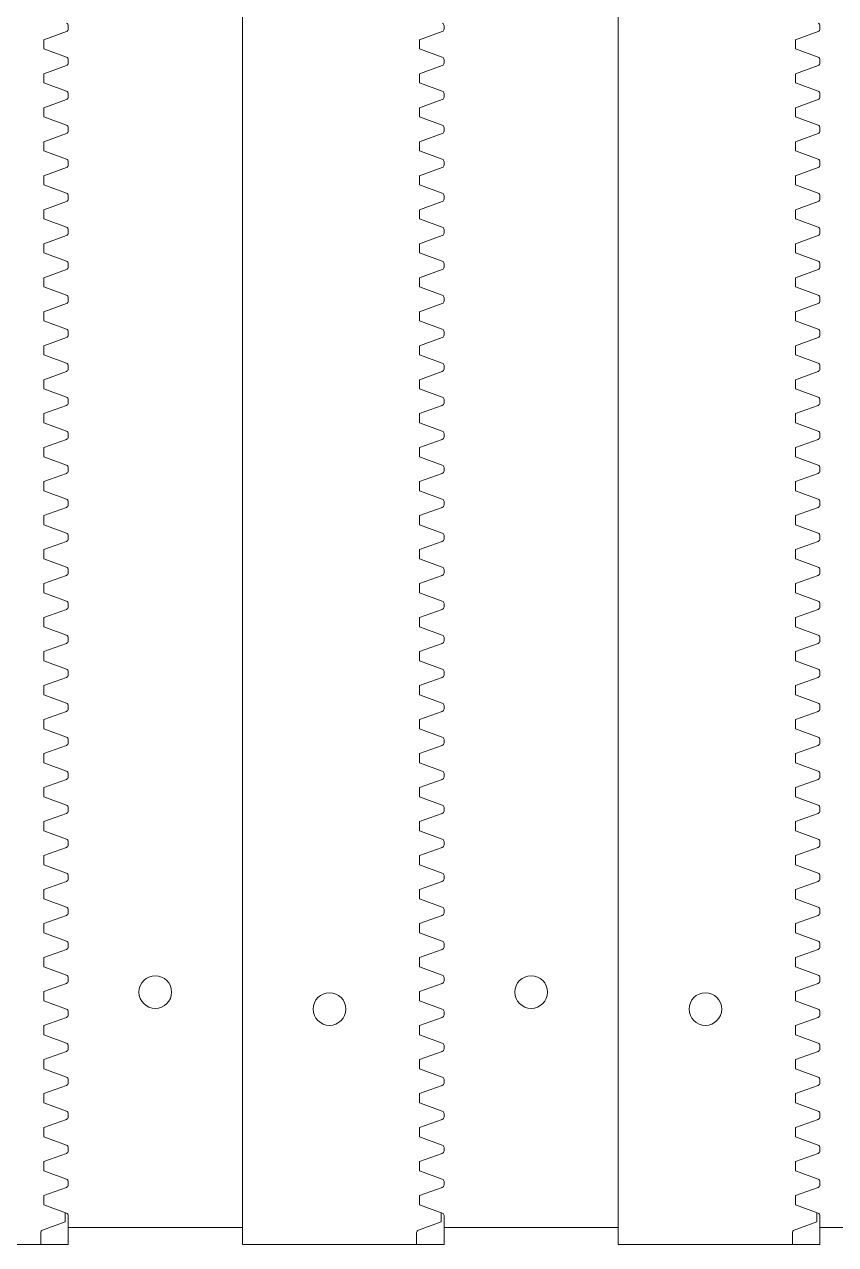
# Model space of a CAD drawing. Header units: millimetres. Extents: x -301 to 286, y -150 to 74.
# Drawn here: x -148.6 to -74.1, y -150.4 to -38.4 of the extents above; entities that cross this region are included whole.
import ezdxf

# ---------------------------------------------------------------- set-up
doc = ezdxf.new("R2010")
doc.units = ezdxf.units.MM
doc.header["$MEASUREMENT"] = 0
doc.layers.add('Layer 1', color=7, linetype='Continuous')

msp = doc.modelspace()

# ---------------------------------------------------------------- linework, layer by layer
at = {"layer": 'Layer 1', "color": 114, "lineweight": 9}
for points in [[(-128.5483, -150.4475), (-128.5483, 72.2193)], [(-94.0262, -150.4475), (-94.0262, 72.2193)], [(-144.7128, -39.015), (-146.7983, -39.7741), (-146.7983, -40.617), (-144.7128, -41.376)], [(-144.5483, -38.4881), (-144.5483, -38.7801)], [(-110.1907, -39.015), (-112.2762, -39.7741), (-112.2762, -40.617), (-110.1907, -41.376)], [(-110.0262, -38.4881), (-110.0262, -38.7801)], [(-75.6686, -39.015), (-77.7541, -39.7741), (-77.7541, -40.617), (-75.6686, -41.376)], [(-75.5041, -38.4881), (-75.5041, -38.7801)], [(-144.7128, -42.1378), (-146.7983, -42.8969), (-146.7983, -43.7398), (-144.7128, -44.4988)], [(-144.5483, -41.6109), (-144.5483, -41.9029)], [(-110.1907, -42.1378), (-112.2762, -42.8969), (-112.2762, -43.7398), (-110.1907, -44.4988)], [(-110.0262, -41.6109), (-110.0262, -41.9029)], [(-75.6686, -42.1378), (-77.7541, -42.8969), (-77.7541, -43.7398), (-75.6686, -44.4988)], [(-75.5041, -41.6109), (-75.5041, -41.9029)], [(-144.5483, -44.7337), (-144.5483, -45.0257)], [(-110.0262, -44.7337), (-110.0262, -45.0257)], [(-75.5041, -44.7337), (-75.5041, -45.0257)], [(-144.7128, -45.2606), (-146.7983, -46.0197), (-146.7983, -46.8626), (-144.7128, -47.6216)], [(-110.1907, -45.2606), (-112.2762, -46.0197), (-112.2762, -46.8626), (-110.1907, -47.6216)], [(-75.6686, -45.2606), (-77.7541, -46.0197), (-77.7541, -46.8626), (-75.6686, -47.6216)], [(-144.5483, -47.8565), (-144.5483, -48.1485)], [(-110.0262, -47.8565), (-110.0262, -48.1485)], [(-75.5041, -47.8565), (-75.5041, -48.1485)], [(-144.7128, -48.3835), (-146.7983, -49.1425), (-146.7983, -49.9854), (-144.7128, -50.7444)], [(-110.1907, -48.3835), (-112.2762, -49.1425), (-112.2762, -49.9854), (-110.1907, -50.7444)], [(-75.6686, -48.3835), (-77.7541, -49.1425), (-77.7541, -49.9854), (-75.6686, -50.7444)], [(-144.7128, -51.5063), (-146.7983, -52.2653), (-146.7983, -53.1082), (-144.7128, -53.8672)], [(-144.5483, -50.9794), (-144.5483, -51.2713)], [(-110.1907, -51.5063), (-112.2762, -52.2653), (-112.2762, -53.1082), (-110.1907, -53.8672)], [(-110.0262, -50.9794), (-110.0262, -51.2713)], [(-75.6686, -51.5063), (-77.7541, -52.2653), (-77.7541, -53.1082), (-75.6686, -53.8672)], [(-75.5041, -50.9794), (-75.5041, -51.2713)], [(-144.7128, -54.6291), (-146.7983, -55.3881), (-146.7983, -56.231), (-144.7128, -56.99)], [(-144.5483, -54.1022), (-144.5483, -54.3941)], [(-110.1907, -54.6291), (-112.2762, -55.3881), (-112.2762, -56.231), (-110.1907, -56.99)], [(-110.0262, -54.1022), (-110.0262, -54.3941)], [(-75.6686, -54.6291), (-77.7541, -55.3881), (-77.7541, -56.231), (-75.6686, -56.99)], [(-75.5041, -54.1022), (-75.5041, -54.3941)], [(-144.7128, -57.7519), (-146.7983, -58.5109), (-146.7983, -59.3538), (-144.7128, -60.1129)], [(-144.5483, -57.225), (-144.5483, -57.517)], [(-110.1907, -57.7519), (-112.2762, -58.5109), (-112.2762, -59.3538), (-110.1907, -60.1129)], [(-110.0262, -57.225), (-110.0262, -57.517)], [(-75.6686, -57.7519), (-77.7541, -58.5109), (-77.7541, -59.3538), (-75.6686, -60.1129)], [(-75.5041, -57.225), (-75.5041, -57.517)], [(-144.5483, -60.3478), (-144.5483, -60.6398)], [(-110.0262, -60.3478), (-110.0262, -60.6398)], [(-75.5041, -60.3478), (-75.5041, -60.6398)], [(-144.7128, -60.8747), (-146.7983, -61.6337), (-146.7983, -62.4766), (-144.7128, -63.2357)], [(-110.1907, -60.8747), (-112.2762, -61.6337), (-112.2762, -62.4766), (-110.1907, -63.2357)], [(-75.6686, -60.8747), (-77.7541, -61.6337), (-77.7541, -62.4766), (-75.6686, -63.2357)], [(-144.5483, -63.4706), (-144.5483, -63.7626)], [(-110.0262, -63.4706), (-110.0262, -63.7626)], [(-75.5041, -63.4706), (-75.5041, -63.7626)], [(-144.7128, -63.9975), (-146.7983, -64.7566), (-146.7983, -65.5994), (-144.7128, -66.3585)], [(-110.1907, -63.9975), (-112.2762, -64.7566), (-112.2762, -65.5994), (-110.1907, -66.3585)], [(-75.6686, -63.9975), (-77.7541, -64.7566), (-77.7541, -65.5994), (-75.6686, -66.3585)], [(-144.7128, -67.1203), (-146.7983, -67.8794), (-146.7983, -68.7222), (-144.7128, -69.4813)], [(-144.5483, -66.5934), (-144.5483, -66.8854)], [(-110.1907, -67.1203), (-112.2762, -67.8794), (-112.2762, -68.7222), (-110.1907, -69.4813)], [(-110.0262, -66.5934), (-110.0262, -66.8854)], [(-75.6686, -67.1203), (-77.7541, -67.8794), (-77.7541, -68.7222), (-75.6686, -69.4813)], [(-75.5041, -66.5934), (-75.5041, -66.8854)], [(-144.7128, -70.2431), (-146.7983, -71.0022), (-146.7983, -71.845), (-144.7128, -72.6041)], [(-144.5483, -69.7162), (-144.5483, -70.0082)], [(-110.1907, -70.2431), (-112.2762, -71.0022), (-112.2762, -71.845), (-110.1907, -72.6041)], [(-110.0262, -69.7162), (-110.0262, -70.0082)], [(-75.6686, -70.2431), (-77.7541, -71.0022), (-77.7541, -71.845), (-75.6686, -72.6041)], [(-75.5041, -69.7162), (-75.5041, -70.0082)], [(-144.5483, -72.839), (-144.5483, -73.131)], [(-110.0262, -72.839), (-110.0262, -73.131)], [(-75.5041, -72.839), (-75.5041, -73.131)], [(-144.7128, -73.3659), (-146.7983, -74.125), (-146.7983, -74.9678), (-144.7128, -75.7269)], [(-110.1907, -73.3659), (-112.2762, -74.125), (-112.2762, -74.9678), (-110.1907, -75.7269)], [(-75.6686, -73.3659), (-77.7541, -74.125), (-77.7541, -74.9678), (-75.6686, -75.7269)], [(-144.5483, -75.9618), (-144.5483, -76.2538)], [(-110.0262, -75.9618), (-110.0262, -76.2538)], [(-75.5041, -75.9618), (-75.5041, -76.2538)], [(-144.7128, -76.4887), (-146.7983, -77.2478), (-146.7983, -78.0906), (-144.7128, -78.8497)], [(-110.1907, -76.4887), (-112.2762, -77.2478), (-112.2762, -78.0906), (-110.1907, -78.8497)], [(-75.6686, -76.4887), (-77.7541, -77.2478), (-77.7541, -78.0906), (-75.6686, -78.8497)], [(-144.5483, -79.0846), (-144.5483, -79.3766)], [(-110.0262, -79.0846), (-110.0262, -79.3766)], [(-75.5041, -79.0846), (-75.5041, -79.3766)], [(-144.7128, -79.6115), (-146.7983, -80.3706), (-146.7983, -81.2134), (-144.7128, -81.9725)], [(-110.1907, -79.6115), (-112.2762, -80.3706), (-112.2762, -81.2134), (-110.1907, -81.9725)], [(-75.6686, -79.6115), (-77.7541, -80.3706), (-77.7541, -81.2134), (-75.6686, -81.9725)], [(-144.7128, -82.7343), (-146.7983, -83.4934), (-146.7983, -84.3362), (-144.7128, -85.0953)], [(-144.5483, -82.2074), (-144.5483, -82.4994)], [(-110.1907, -82.7343), (-112.2762, -83.4934), (-112.2762, -84.3362), (-110.1907, -85.0953)], [(-110.0262, -82.2074), (-110.0262, -82.4994)], [(-75.6686, -82.7343), (-77.7541, -83.4934), (-77.7541, -84.3362), (-75.6686, -85.0953)], [(-75.5041, -82.2074), (-75.5041, -82.4994)], [(-144.7128, -85.8571), (-146.7983, -86.6162), (-146.7983, -87.4591), (-144.7128, -88.2181)], [(-144.5483, -85.3302), (-144.5483, -85.6222)], [(-110.1907, -85.8571), (-112.2762, -86.6162), (-112.2762, -87.4591), (-110.1907, -88.2181)], [(-110.0262, -85.3302), (-110.0262, -85.6222)], [(-75.6686, -85.8571), (-77.7541, -86.6162), (-77.7541, -87.4591), (-75.6686, -88.2181)], [(-75.5041, -85.3302), (-75.5041, -85.6222)], [(-144.5483, -88.453), (-144.5483, -88.745)], [(-110.0262, -88.453), (-110.0262, -88.745)], [(-75.5041, -88.453), (-75.5041, -88.745)], [(-144.7128, -88.9799), (-146.7983, -89.739), (-146.7983, -90.5819), (-144.7128, -91.3409)], [(-110.1907, -88.9799), (-112.2762, -89.739), (-112.2762, -90.5819), (-110.1907, -91.3409)], [(-75.6686, -88.9799), (-77.7541, -89.739), (-77.7541, -90.5819), (-75.6686, -91.3409)], [(-144.5483, -91.5758), (-144.5483, -91.8678)], [(-110.0262, -91.5758), (-110.0262, -91.8678)], [(-75.5041, -91.5758), (-75.5041, -91.8678)], [(-144.7128, -92.1028), (-146.7983, -92.8618), (-146.7983, -93.7047), (-144.7128, -94.4637)], [(-110.1907, -92.1028), (-112.2762, -92.8618), (-112.2762, -93.7047), (-110.1907, -94.4637)], [(-75.6686, -92.1028), (-77.7541, -92.8618), (-77.7541, -93.7047), (-75.6686, -94.4637)], [(-144.7128, -95.2256), (-146.7983, -95.9846), (-146.7983, -96.8275), (-144.7128, -97.5865)], [(-144.5483, -94.6987), (-144.5483, -94.9906)], [(-110.1907, -95.2256), (-112.2762, -95.9846), (-112.2762, -96.8275), (-110.1907, -97.5865)], [(-110.0262, -94.6987), (-110.0262, -94.9906)], [(-75.6686, -95.2256), (-77.7541, -95.9846), (-77.7541, -96.8275), (-75.6686, -97.5865)], [(-75.5041, -94.6987), (-75.5041, -94.9906)], [(-144.7128, -98.3484), (-146.7983, -99.1074), (-146.7983, -99.9503), (-144.7128, -100.7093)], [(-144.5483, -97.8215), (-144.5483, -98.1134)], [(-110.1907, -98.3484), (-112.2762, -99.1074), (-112.2762, -99.9503), (-110.1907, -100.7093)], [(-110.0262, -97.8215), (-110.0262, -98.1134)], [(-75.6686, -98.3484), (-77.7541, -99.1074), (-77.7541, -99.9503), (-75.6686, -100.7093)], [(-75.5041, -97.8215), (-75.5041, -98.1134)], [(-144.7128, -101.4712), (-146.7983, -102.2302), (-146.7983, -103.0731), (-144.7128, -103.8322)], [(-144.5483, -100.9443), (-144.5483, -101.2362)], [(-110.1907, -101.4712), (-112.2762, -102.2302), (-112.2762, -103.0731), (-110.1907, -103.8322)], [(-110.0262, -100.9443), (-110.0262, -101.2362)], [(-75.6686, -101.4712), (-77.7541, -102.2302), (-77.7541, -103.0731), (-75.6686, -103.8322)], [(-75.5041, -100.9443), (-75.5041, -101.2362)], [(-144.5483, -104.0671), (-144.5483, -104.3591)], [(-110.0262, -104.0671), (-110.0262, -104.3591)], [(-75.5041, -104.0671), (-75.5041, -104.3591)], [(-144.7128, -104.594), (-146.7983, -105.353), (-146.7983, -106.1959), (-144.7128, -106.955)], [(-110.1907, -104.594), (-112.2762, -105.353), (-112.2762, -106.1959), (-110.1907, -106.955)], [(-75.6686, -104.594), (-77.7541, -105.353), (-77.7541, -106.1959), (-75.6686, -106.955)], [(-144.5483, -107.1899), (-144.5483, -107.4819)], [(-110.0262, -107.1899), (-110.0262, -107.4819)], [(-75.5041, -107.1899), (-75.5041, -107.4819)], [(-144.7128, -107.7168), (-146.7983, -108.4758), (-146.7983, -109.3187), (-144.7128, -110.0778)], [(-110.1907, -107.7168), (-112.2762, -108.4758), (-112.2762, -109.3187), (-110.1907, -110.0778)], [(-75.6686, -107.7168), (-77.7541, -108.4758), (-77.7541, -109.3187), (-75.6686, -110.0778)], [(-144.7128, -110.8396), (-146.7983, -111.5987), (-146.7983, -112.4415), (-144.7128, -113.2006)], [(-144.5483, -110.3127), (-144.5483, -110.6047)], [(-110.1907, -110.8396), (-112.2762, -111.5987), (-112.2762, -112.4415), (-110.1907, -113.2006)], [(-110.0262, -110.3127), (-110.0262, -110.6047)], [(-75.6686, -110.8396), (-77.7541, -111.5987), (-77.7541, -112.4415), (-75.6686, -113.2006)], [(-75.5041, -110.3127), (-75.5041, -110.6047)], [(-144.7128, -113.9624), (-146.7983, -114.7215), (-146.7983, -115.5643), (-144.7128, -116.3234)], [(-144.5483, -113.4355), (-144.5483, -113.7275)], [(-110.1907, -113.9624), (-112.2762, -114.7215), (-112.2762, -115.5643), (-110.1907, -116.3234)], [(-110.0262, -113.4355), (-110.0262, -113.7275)], [(-75.6686, -113.9624), (-77.7541, -114.7215), (-77.7541, -115.5643), (-75.6686, -116.3234)], [(-75.5041, -113.4355), (-75.5041, -113.7275)], [(-144.5483, -116.5583), (-144.5483, -116.8503)], [(-110.0262, -116.5583), (-110.0262, -116.8503)], [(-75.5041, -116.5583), (-75.5041, -116.8503)], [(-144.7128, -117.0852), (-146.7983, -117.8443), (-146.7983, -118.6871), (-144.7128, -119.4462)], [(-110.1907, -117.0852), (-112.2762, -117.8443), (-112.2762, -118.6871), (-110.1907, -119.4462)], [(-75.6686, -117.0852), (-77.7541, -117.8443), (-77.7541, -118.6871), (-75.6686, -119.4462)], [(-144.5483, -119.6811), (-144.5483, -119.9731)], [(-110.0262, -119.6811), (-110.0262, -119.9731)], [(-75.5041, -119.6811), (-75.5041, -119.9731)], [(-144.7128, -120.208), (-146.7983, -120.9671), (-146.7983, -121.8099), (-144.7128, -122.569)], [(-110.1907, -120.208), (-112.2762, -120.9671), (-112.2762, -121.8099), (-110.1907, -122.569)], [(-75.6686, -120.208), (-77.7541, -120.9671), (-77.7541, -121.8099), (-75.6686, -122.569)], [(-144.5483, -122.8039), (-144.5483, -123.0959)], [(-110.0262, -122.8039), (-110.0262, -123.0959)], [(-75.5041, -122.8039), (-75.5041, -123.0959)], [(-144.7128, -123.3308), (-146.7983, -124.0899), (-146.7983, -124.9327), (-144.7128, -125.6918)], [(-110.1907, -123.3308), (-112.2762, -124.0899), (-112.2762, -124.9327), (-110.1907, -125.6918)], [(-75.6686, -123.3308), (-77.7541, -124.0899), (-77.7541, -124.9327), (-75.6686, -125.6918)], [(-144.7128, -126.4536), (-146.7983, -127.2127), (-146.7983, -128.0555), (-144.7128, -128.8146)], [(-144.5483, -125.9267), (-144.5483, -126.2187)], [(-110.1907, -126.4536), (-112.2762, -127.2127), (-112.2762, -128.0555), (-110.1907, -128.8146)], [(-110.0262, -125.9267), (-110.0262, -126.2187)], [(-75.6686, -126.4536), (-77.7541, -127.2127), (-77.7541, -128.0555), (-75.6686, -128.8146)], [(-75.5041, -125.9267), (-75.5041, -126.2187)], [(-144.7128, -129.5764), (-146.7983, -130.3355), (-146.7983, -131.1784), (-144.7128, -131.9374)], [(-144.5483, -129.0495), (-144.5483, -129.3415)], [(-110.1907, -129.5764), (-112.2762, -130.3355), (-112.2762, -131.1784), (-110.1907, -131.9374)], [(-110.0262, -129.0495), (-110.0262, -129.3415)], [(-75.6686, -129.5764), (-77.7541, -130.3355), (-77.7541, -131.1784), (-75.6686, -131.9374)], [(-75.5041, -129.0495), (-75.5041, -129.3415)], [(-144.5483, -132.1723), (-144.5483, -132.4643)], [(-110.0262, -132.1723), (-110.0262, -132.4643)], [(-75.5041, -132.1723), (-75.5041, -132.4643)], [(-144.7128, -132.6992), (-146.7983, -133.4583), (-146.7983, -134.3012), (-144.7128, -135.0602)], [(-110.1907, -132.6992), (-112.2762, -133.4583), (-112.2762, -134.3012), (-110.1907, -135.0602)], [(-75.6686, -132.6992), (-77.7541, -133.4583), (-77.7541, -134.3012), (-75.6686, -135.0602)], [(-144.5483, -135.2951), (-144.5483, -135.5871)], [(-110.0262, -135.2951), (-110.0262, -135.5871)], [(-75.5041, -135.2951), (-75.5041, -135.5871)], [(-144.7128, -135.822), (-146.7983, -136.5811), (-146.7983, -137.424), (-144.7128, -138.183)], [(-110.1907, -135.822), (-112.2762, -136.5811), (-112.2762, -137.424), (-110.1907, -138.183)], [(-75.6686, -135.822), (-77.7541, -136.5811), (-77.7541, -137.424), (-75.6686, -138.183)], [(-144.7128, -138.9449), (-146.7983, -139.7039), (-146.7983, -140.5468), (-144.7128, -141.3058)], [(-144.5483, -138.418), (-144.5483, -138.7099)], [(-110.1907, -138.9449), (-112.2762, -139.7039), (-112.2762, -140.5468), (-110.1907, -141.3058)], [(-110.0262, -138.418), (-110.0262, -138.7099)], [(-75.6686, -138.9449), (-77.7541, -139.7039), (-77.7541, -140.5468), (-75.6686, -141.3058)], [(-75.5041, -138.418), (-75.5041, -138.7099)], [(-144.7128, -142.0677), (-146.7983, -142.8267), (-146.7983, -143.6696), (-144.7128, -144.4286)], [(-144.5483, -141.5408), (-144.5483, -141.8327)], [(-110.1907, -142.0677), (-112.2762, -142.8267), (-112.2762, -143.6696), (-110.1907, -144.4286)], [(-110.0262, -141.5408), (-110.0262, -141.8327)], [(-75.6686, -142.0677), (-77.7541, -142.8267), (-77.7541, -143.6696), (-75.6686, -144.4286)], [(-75.5041, -141.5408), (-75.5041, -141.8327)], [(-144.7128, -145.1905), (-146.7983, -145.9495), (-146.7983, -146.7924), (-144.7128, -147.5515)], [(-144.5483, -144.6636), (-144.5483, -144.9555)], [(-110.1907, -145.1905), (-112.2762, -145.9495), (-112.2762, -146.7924), (-110.1907, -147.5515)], [(-110.0262, -144.6636), (-110.0262, -144.9555)], [(-75.6686, -145.1905), (-77.7541, -145.9495), (-77.7541, -146.7924), (-75.6686, -147.5515)], [(-75.5041, -144.6636), (-75.5041, -144.9555)], [(-144.8204, -147.5106), (-144.8204, -148.3534), (-146.9059, -149.1125)], [(-144.5483, -147.7864), (-144.5483, -148.8865)], [(-110.2983, -147.5106), (-110.2983, -148.3534), (-112.3838, -149.1125)], [(-110.0262, -147.7864), (-110.0262, -148.8865)], [(-75.7762, -147.5106), (-75.7762, -148.3534), (-77.8617, -149.1125)], [(-75.5041, -147.7864), (-75.5041, -148.8865)], [(-147.0704, -149.3474), (-147.0704, -150.4475)], [(-112.5483, -149.3474), (-112.5483, -150.4475)], [(-78.0262, -149.3474), (-78.0262, -150.4475)]]:
    msp.add_lwpolyline(points, dxfattribs=at)
at = {"layer": 'Layer 1', "color": 175, "lineweight": 18}
msp.add_lwpolyline([(-163.0704, -150.4475), (-144.5483, -150.4475), (-144.5483, -148.8865), (-128.5483, -148.8865), (-128.5483, -150.4475), (-110.0262, -150.4475), (-110.0262, -148.8865), (-94.0262, -148.8865), (-94.0262, -150.4475), (-75.5041, -150.4475), (-75.5041, -148.8865), (-59.5041, -148.8865), (-59.5041, -150.4475), (-40.982, -150.4475), (-40.982, -148.8865), (-24.982, -148.8865), (-24.982, -150.4475), (-6.4599, -150.4475), (-6.4599, -148.8865), (9.5401, -148.8865)], dxfattribs=at)
at = {"layer": 'Layer 1', "color": 114, "lineweight": 9}
for points in [[(-144.7128, -38.2532), (-144.6143, -38.2892), (-144.5485, -38.383), (-144.5483, -38.4881)], [(-144.5483, -38.7801), (-144.5485, -38.8852), (-144.6143, -38.9791), (-144.7128, -39.015)], [(-110.1907, -38.2532), (-110.0922, -38.2892), (-110.0264, -38.383), (-110.0262, -38.4881)], [(-110.0262, -38.7801), (-110.0264, -38.8852), (-110.0922, -38.9791), (-110.1907, -39.015)], [(-75.6686, -38.2532), (-75.5701, -38.2892), (-75.5043, -38.383), (-75.5041, -38.4881)], [(-75.5041, -38.7801), (-75.5043, -38.8852), (-75.5701, -38.9791), (-75.6686, -39.015)], [(-144.7128, -41.376), (-144.6143, -41.412), (-144.5485, -41.5058), (-144.5483, -41.6109)], [(-110.1907, -41.376), (-110.0922, -41.412), (-110.0264, -41.5058), (-110.0262, -41.6109)], [(-75.6686, -41.376), (-75.5701, -41.412), (-75.5043, -41.5058), (-75.5041, -41.6109)], [(-144.5483, -41.9029), (-144.5485, -42.008), (-144.6143, -42.1019), (-144.7128, -42.1378)], [(-110.0262, -41.9029), (-110.0264, -42.008), (-110.0922, -42.1019), (-110.1907, -42.1378)], [(-75.5041, -41.9029), (-75.5043, -42.008), (-75.5701, -42.1019), (-75.6686, -42.1378)], [(-144.7128, -44.4988), (-144.6143, -44.5348), (-144.5485, -44.6286), (-144.5483, -44.7337)], [(-110.1907, -44.4988), (-110.0922, -44.5348), (-110.0264, -44.6286), (-110.0262, -44.7337)], [(-75.6686, -44.4988), (-75.5701, -44.5348), (-75.5043, -44.6286), (-75.5041, -44.7337)], [(-144.5483, -45.0257), (-144.5485, -45.1308), (-144.6143, -45.2247), (-144.7128, -45.2606)], [(-110.0262, -45.0257), (-110.0264, -45.1308), (-110.0922, -45.2247), (-110.1907, -45.2606)], [(-75.5041, -45.0257), (-75.5043, -45.1308), (-75.5701, -45.2247), (-75.6686, -45.2606)], [(-144.7128, -47.6216), (-144.6143, -47.6576), (-144.5485, -47.7514), (-144.5483, -47.8565)], [(-144.5483, -48.1485), (-144.5485, -48.2536), (-144.6143, -48.3475), (-144.7128, -48.3835)], [(-110.1907, -47.6216), (-110.0922, -47.6576), (-110.0264, -47.7514), (-110.0262, -47.8565)], [(-110.0262, -48.1485), (-110.0264, -48.2536), (-110.0922, -48.3475), (-110.1907, -48.3835)], [(-75.6686, -47.6216), (-75.5701, -47.6576), (-75.5043, -47.7514), (-75.5041, -47.8565)], [(-75.5041, -48.1485), (-75.5043, -48.2536), (-75.5701, -48.3475), (-75.6686, -48.3835)], [(-144.7128, -50.7444), (-144.6143, -50.7804), (-144.5485, -50.8743), (-144.5483, -50.9794)], [(-144.5483, -51.2713), (-144.5485, -51.3764), (-144.6143, -51.4703), (-144.7128, -51.5063)], [(-110.1907, -50.7444), (-110.0922, -50.7804), (-110.0264, -50.8743), (-110.0262, -50.9794)], [(-110.0262, -51.2713), (-110.0264, -51.3764), (-110.0922, -51.4703), (-110.1907, -51.5063)], [(-75.6686, -50.7444), (-75.5701, -50.7804), (-75.5043, -50.8743), (-75.5041, -50.9794)], [(-75.5041, -51.2713), (-75.5043, -51.3764), (-75.5701, -51.4703), (-75.6686, -51.5063)], [(-144.7128, -53.8672), (-144.6143, -53.9032), (-144.5485, -53.9971), (-144.5483, -54.1022)], [(-144.5483, -54.3941), (-144.5485, -54.4992), (-144.6143, -54.5931), (-144.7128, -54.6291)], [(-110.1907, -53.8672), (-110.0922, -53.9032), (-110.0264, -53.9971), (-110.0262, -54.1022)], [(-110.0262, -54.3941), (-110.0264, -54.4992), (-110.0922, -54.5931), (-110.1907, -54.6291)], [(-75.6686, -53.8672), (-75.5701, -53.9032), (-75.5043, -53.9971), (-75.5041, -54.1022)], [(-75.5041, -54.3941), (-75.5043, -54.4992), (-75.5701, -54.5931), (-75.6686, -54.6291)], [(-144.7128, -56.99), (-144.6143, -57.026), (-144.5485, -57.1199), (-144.5483, -57.225)], [(-110.1907, -56.99), (-110.0922, -57.026), (-110.0264, -57.1199), (-110.0262, -57.225)], [(-75.6686, -56.99), (-75.5701, -57.026), (-75.5043, -57.1199), (-75.5041, -57.225)], [(-144.5483, -57.517), (-144.5485, -57.6221), (-144.6143, -57.7159), (-144.7128, -57.7519)], [(-110.0262, -57.517), (-110.0264, -57.6221), (-110.0922, -57.7159), (-110.1907, -57.7519)], [(-75.5041, -57.517), (-75.5043, -57.6221), (-75.5701, -57.7159), (-75.6686, -57.7519)], [(-144.7128, -60.1129), (-144.6143, -60.1488), (-144.5485, -60.2427), (-144.5483, -60.3478)], [(-110.1907, -60.1129), (-110.0922, -60.1488), (-110.0264, -60.2427), (-110.0262, -60.3478)], [(-75.6686, -60.1129), (-75.5701, -60.1488), (-75.5043, -60.2427), (-75.5041, -60.3478)], [(-144.5483, -60.6398), (-144.5485, -60.7449), (-144.6143, -60.8387), (-144.7128, -60.8747)], [(-110.0262, -60.6398), (-110.0264, -60.7449), (-110.0922, -60.8387), (-110.1907, -60.8747)], [(-75.5041, -60.6398), (-75.5043, -60.7449), (-75.5701, -60.8387), (-75.6686, -60.8747)], [(-144.7128, -63.2357), (-144.6143, -63.2716), (-144.5485, -63.3655), (-144.5483, -63.4706)], [(-144.5483, -63.7626), (-144.5485, -63.8677), (-144.6143, -63.9615), (-144.7128, -63.9975)], [(-110.1907, -63.2357), (-110.0922, -63.2716), (-110.0264, -63.3655), (-110.0262, -63.4706)], [(-110.0262, -63.7626), (-110.0264, -63.8677), (-110.0922, -63.9615), (-110.1907, -63.9975)], [(-75.6686, -63.2357), (-75.5701, -63.2716), (-75.5043, -63.3655), (-75.5041, -63.4706)], [(-75.5041, -63.7626), (-75.5043, -63.8677), (-75.5701, -63.9615), (-75.6686, -63.9975)], [(-144.7128, -66.3585), (-144.6143, -66.3944), (-144.5485, -66.4883), (-144.5483, -66.5934)], [(-144.5483, -66.8854), (-144.5485, -66.9905), (-144.6143, -67.0843), (-144.7128, -67.1203)], [(-110.1907, -66.3585), (-110.0922, -66.3944), (-110.0264, -66.4883), (-110.0262, -66.5934)], [(-110.0262, -66.8854), (-110.0264, -66.9905), (-110.0922, -67.0843), (-110.1907, -67.1203)], [(-75.6686, -66.3585), (-75.5701, -66.3944), (-75.5043, -66.4883), (-75.5041, -66.5934)], [(-75.5041, -66.8854), (-75.5043, -66.9905), (-75.5701, -67.0843), (-75.6686, -67.1203)], [(-144.7128, -69.4813), (-144.6143, -69.5172), (-144.5485, -69.6111), (-144.5483, -69.7162)], [(-110.1907, -69.4813), (-110.0922, -69.5172), (-110.0264, -69.6111), (-110.0262, -69.7162)], [(-75.6686, -69.4813), (-75.5701, -69.5172), (-75.5043, -69.6111), (-75.5041, -69.7162)], [(-144.5483, -70.0082), (-144.5485, -70.1133), (-144.6143, -70.2072), (-144.7128, -70.2431)], [(-110.0262, -70.0082), (-110.0264, -70.1133), (-110.0922, -70.2072), (-110.1907, -70.2431)], [(-75.5041, -70.0082), (-75.5043, -70.1133), (-75.5701, -70.2072), (-75.6686, -70.2431)], [(-144.7128, -72.6041), (-144.6143, -72.64), (-144.5485, -72.7339), (-144.5483, -72.839)], [(-110.1907, -72.6041), (-110.0922, -72.64), (-110.0264, -72.7339), (-110.0262, -72.839)], [(-75.6686, -72.6041), (-75.5701, -72.64), (-75.5043, -72.7339), (-75.5041, -72.839)], [(-144.5483, -73.131), (-144.5485, -73.2361), (-144.6143, -73.33), (-144.7128, -73.3659)], [(-110.0262, -73.131), (-110.0264, -73.2361), (-110.0922, -73.33), (-110.1907, -73.3659)], [(-75.5041, -73.131), (-75.5043, -73.2361), (-75.5701, -73.33), (-75.6686, -73.3659)], [(-144.7128, -75.7269), (-144.6143, -75.7628), (-144.5485, -75.8567), (-144.5483, -75.9618)], [(-110.1907, -75.7269), (-110.0922, -75.7628), (-110.0264, -75.8567), (-110.0262, -75.9618)], [(-75.6686, -75.7269), (-75.5701, -75.7628), (-75.5043, -75.8567), (-75.5041, -75.9618)], [(-144.5483, -76.2538), (-144.5485, -76.3589), (-144.6143, -76.4528), (-144.7128, -76.4887)], [(-110.0262, -76.2538), (-110.0264, -76.3589), (-110.0922, -76.4528), (-110.1907, -76.4887)], [(-75.5041, -76.2538), (-75.5043, -76.3589), (-75.5701, -76.4528), (-75.6686, -76.4887)], [(-144.7128, -78.8497), (-144.6143, -78.8856), (-144.5485, -78.9795), (-144.5483, -79.0846)], [(-144.5483, -79.3766), (-144.5485, -79.4817), (-144.6143, -79.5756), (-144.7128, -79.6115)], [(-110.1907, -78.8497), (-110.0922, -78.8856), (-110.0264, -78.9795), (-110.0262, -79.0846)], [(-110.0262, -79.3766), (-110.0264, -79.4817), (-110.0922, -79.5756), (-110.1907, -79.6115)], [(-75.6686, -78.8497), (-75.5701, -78.8856), (-75.5043, -78.9795), (-75.5041, -79.0846)], [(-75.5041, -79.3766), (-75.5043, -79.4817), (-75.5701, -79.5756), (-75.6686, -79.6115)], [(-144.7128, -81.9725), (-144.6143, -82.0084), (-144.5485, -82.1023), (-144.5483, -82.2074)], [(-144.5483, -82.4994), (-144.5485, -82.6045), (-144.6143, -82.6984), (-144.7128, -82.7343)], [(-110.1907, -81.9725), (-110.0922, -82.0084), (-110.0264, -82.1023), (-110.0262, -82.2074)], [(-110.0262, -82.4994), (-110.0264, -82.6045), (-110.0922, -82.6984), (-110.1907, -82.7343)], [(-75.6686, -81.9725), (-75.5701, -82.0084), (-75.5043, -82.1023), (-75.5041, -82.2074)], [(-75.5041, -82.4994), (-75.5043, -82.6045), (-75.5701, -82.6984), (-75.6686, -82.7343)], [(-144.7128, -85.0953), (-144.6143, -85.1313), (-144.5485, -85.2251), (-144.5483, -85.3302)], [(-110.1907, -85.0953), (-110.0922, -85.1313), (-110.0264, -85.2251), (-110.0262, -85.3302)], [(-75.6686, -85.0953), (-75.5701, -85.1313), (-75.5043, -85.2251), (-75.5041, -85.3302)], [(-144.5483, -85.6222), (-144.5485, -85.7273), (-144.6143, -85.8212), (-144.7128, -85.8571)], [(-110.0262, -85.6222), (-110.0264, -85.7273), (-110.0922, -85.8212), (-110.1907, -85.8571)], [(-75.5041, -85.6222), (-75.5043, -85.7273), (-75.5701, -85.8212), (-75.6686, -85.8571)], [(-144.7128, -88.2181), (-144.6143, -88.2541), (-144.5485, -88.3479), (-144.5483, -88.453)], [(-110.1907, -88.2181), (-110.0922, -88.2541), (-110.0264, -88.3479), (-110.0262, -88.453)], [(-75.6686, -88.2181), (-75.5701, -88.2541), (-75.5043, -88.3479), (-75.5041, -88.453)], [(-144.5483, -88.745), (-144.5485, -88.8501), (-144.6143, -88.944), (-144.7128, -88.9799)], [(-110.0262, -88.745), (-110.0264, -88.8501), (-110.0922, -88.944), (-110.1907, -88.9799)], [(-75.5041, -88.745), (-75.5043, -88.8501), (-75.5701, -88.944), (-75.6686, -88.9799)], [(-144.7128, -91.3409), (-144.6143, -91.3769), (-144.5485, -91.4707), (-144.5483, -91.5758)], [(-144.5483, -91.8678), (-144.5485, -91.9729), (-144.6143, -92.0668), (-144.7128, -92.1028)], [(-110.1907, -91.3409), (-110.0922, -91.3769), (-110.0264, -91.4707), (-110.0262, -91.5758)], [(-110.0262, -91.8678), (-110.0264, -91.9729), (-110.0922, -92.0668), (-110.1907, -92.1028)], [(-75.6686, -91.3409), (-75.5701, -91.3769), (-75.5043, -91.4707), (-75.5041, -91.5758)], [(-75.5041, -91.8678), (-75.5043, -91.9729), (-75.5701, -92.0668), (-75.6686, -92.1028)], [(-144.7128, -94.4637), (-144.6143, -94.4997), (-144.5485, -94.5936), (-144.5483, -94.6987)], [(-144.5483, -94.9906), (-144.5485, -95.0957), (-144.6143, -95.1896), (-144.7128, -95.2256)], [(-110.1907, -94.4637), (-110.0922, -94.4997), (-110.0264, -94.5936), (-110.0262, -94.6987)], [(-110.0262, -94.9906), (-110.0264, -95.0957), (-110.0922, -95.1896), (-110.1907, -95.2256)], [(-75.6686, -94.4637), (-75.5701, -94.4997), (-75.5043, -94.5936), (-75.5041, -94.6987)], [(-75.5041, -94.9906), (-75.5043, -95.0957), (-75.5701, -95.1896), (-75.6686, -95.2256)], [(-144.7128, -97.5865), (-144.6143, -97.6225), (-144.5485, -97.7164), (-144.5483, -97.8215)], [(-144.5483, -98.1134), (-144.5485, -98.2185), (-144.6143, -98.3124), (-144.7128, -98.3484)], [(-110.1907, -97.5865), (-110.0922, -97.6225), (-110.0264, -97.7164), (-110.0262, -97.8215)], [(-110.0262, -98.1134), (-110.0264, -98.2185), (-110.0922, -98.3124), (-110.1907, -98.3484)], [(-75.6686, -97.5865), (-75.5701, -97.6225), (-75.5043, -97.7164), (-75.5041, -97.8215)], [(-75.5041, -98.1134), (-75.5043, -98.2185), (-75.5701, -98.3124), (-75.6686, -98.3484)], [(-144.7128, -100.7093), (-144.6143, -100.7453), (-144.5485, -100.8392), (-144.5483, -100.9443)], [(-110.1907, -100.7093), (-110.0922, -100.7453), (-110.0264, -100.8392), (-110.0262, -100.9443)], [(-75.6686, -100.7093), (-75.5701, -100.7453), (-75.5043, -100.8392), (-75.5041, -100.9443)], [(-144.5483, -101.2362), (-144.5485, -101.3413), (-144.6143, -101.4352), (-144.7128, -101.4712)], [(-110.0262, -101.2362), (-110.0264, -101.3413), (-110.0922, -101.4352), (-110.1907, -101.4712)], [(-75.5041, -101.2362), (-75.5043, -101.3413), (-75.5701, -101.4352), (-75.6686, -101.4712)], [(-144.7128, -103.8322), (-144.6143, -103.8681), (-144.5485, -103.962), (-144.5483, -104.0671)], [(-110.1907, -103.8322), (-110.0922, -103.8681), (-110.0264, -103.962), (-110.0262, -104.0671)], [(-75.6686, -103.8322), (-75.5701, -103.8681), (-75.5043, -103.962), (-75.5041, -104.0671)], [(-144.5483, -104.3591), (-144.5485, -104.4642), (-144.6143, -104.558), (-144.7128, -104.594)], [(-110.0262, -104.3591), (-110.0264, -104.4642), (-110.0922, -104.558), (-110.1907, -104.594)], [(-75.5041, -104.3591), (-75.5043, -104.4642), (-75.5701, -104.558), (-75.6686, -104.594)], [(-144.7128, -106.955), (-144.6143, -106.9909), (-144.5485, -107.0848), (-144.5483, -107.1899)], [(-144.5483, -107.4819), (-144.5485, -107.587), (-144.6143, -107.6808), (-144.7128, -107.7168)], [(-110.1907, -106.955), (-110.0922, -106.9909), (-110.0264, -107.0848), (-110.0262, -107.1899)], [(-110.0262, -107.4819), (-110.0264, -107.587), (-110.0922, -107.6808), (-110.1907, -107.7168)], [(-75.6686, -106.955), (-75.5701, -106.9909), (-75.5043, -107.0848), (-75.5041, -107.1899)], [(-75.5041, -107.4819), (-75.5043, -107.587), (-75.5701, -107.6808), (-75.6686, -107.7168)], [(-144.7128, -110.0778), (-144.6143, -110.1137), (-144.5485, -110.2076), (-144.5483, -110.3127)], [(-144.5483, -110.6047), (-144.5485, -110.7098), (-144.6143, -110.8036), (-144.7128, -110.8396)], [(-110.1907, -110.0778), (-110.0922, -110.1137), (-110.0264, -110.2076), (-110.0262, -110.3127)], [(-110.0262, -110.6047), (-110.0264, -110.7098), (-110.0922, -110.8036), (-110.1907, -110.8396)], [(-75.6686, -110.0778), (-75.5701, -110.1137), (-75.5043, -110.2076), (-75.5041, -110.3127)], [(-75.5041, -110.6047), (-75.5043, -110.7098), (-75.5701, -110.8036), (-75.6686, -110.8396)], [(-144.7128, -113.2006), (-144.6143, -113.2365), (-144.5485, -113.3304), (-144.5483, -113.4355)], [(-144.5483, -113.7275), (-144.5485, -113.8326), (-144.6143, -113.9265), (-144.7128, -113.9624)], [(-110.1907, -113.2006), (-110.0922, -113.2365), (-110.0264, -113.3304), (-110.0262, -113.4355)], [(-110.0262, -113.7275), (-110.0264, -113.8326), (-110.0922, -113.9265), (-110.1907, -113.9624)], [(-75.6686, -113.2006), (-75.5701, -113.2365), (-75.5043, -113.3304), (-75.5041, -113.4355)], [(-75.5041, -113.7275), (-75.5043, -113.8326), (-75.5701, -113.9265), (-75.6686, -113.9624)], [(-144.7128, -116.3234), (-144.6143, -116.3593), (-144.5485, -116.4532), (-144.5483, -116.5583)], [(-110.1907, -116.3234), (-110.0922, -116.3593), (-110.0264, -116.4532), (-110.0262, -116.5583)], [(-75.6686, -116.3234), (-75.5701, -116.3593), (-75.5043, -116.4532), (-75.5041, -116.5583)], [(-144.5483, -116.8503), (-144.5485, -116.9554), (-144.6143, -117.0493), (-144.7128, -117.0852)], [(-110.0262, -116.8503), (-110.0264, -116.9554), (-110.0922, -117.0493), (-110.1907, -117.0852)], [(-75.5041, -116.8503), (-75.5043, -116.9554), (-75.5701, -117.0493), (-75.6686, -117.0852)], [(-144.7128, -119.4462), (-144.6143, -119.4821), (-144.5485, -119.576), (-144.5483, -119.6811)], [(-110.1907, -119.4462), (-110.0922, -119.4821), (-110.0264, -119.576), (-110.0262, -119.6811)], [(-75.6686, -119.4462), (-75.5701, -119.4821), (-75.5043, -119.576), (-75.5041, -119.6811)], [(-144.5483, -119.9731), (-144.5485, -120.0782), (-144.6143, -120.1721), (-144.7128, -120.208)], [(-110.0262, -119.9731), (-110.0264, -120.0782), (-110.0922, -120.1721), (-110.1907, -120.208)], [(-75.5041, -119.9731), (-75.5043, -120.0782), (-75.5701, -120.1721), (-75.6686, -120.208)], [(-144.7128, -122.569), (-144.6143, -122.6049), (-144.5485, -122.6988), (-144.5483, -122.8039)], [(-144.5483, -123.0959), (-144.5485, -123.201), (-144.6143, -123.2949), (-144.7128, -123.3308)], [(-110.1907, -122.569), (-110.0922, -122.6049), (-110.0264, -122.6988), (-110.0262, -122.8039)], [(-110.0262, -123.0959), (-110.0264, -123.201), (-110.0922, -123.2949), (-110.1907, -123.3308)], [(-75.6686, -122.569), (-75.5701, -122.6049), (-75.5043, -122.6988), (-75.5041, -122.8039)], [(-75.5041, -123.0959), (-75.5043, -123.201), (-75.5701, -123.2949), (-75.6686, -123.3308)], [(-144.7128, -125.6918), (-144.6143, -125.7277), (-144.5485, -125.8216), (-144.5483, -125.9267)], [(-144.5483, -126.2187), (-144.5485, -126.3238), (-144.6143, -126.4177), (-144.7128, -126.4536)], [(-110.1907, -125.6918), (-110.0922, -125.7277), (-110.0264, -125.8216), (-110.0262, -125.9267)], [(-110.0262, -126.2187), (-110.0264, -126.3238), (-110.0922, -126.4177), (-110.1907, -126.4536)], [(-75.6686, -125.6918), (-75.5701, -125.7277), (-75.5043, -125.8216), (-75.5041, -125.9267)], [(-75.5041, -126.2187), (-75.5043, -126.3238), (-75.5701, -126.4177), (-75.6686, -126.4536)], [(-144.7128, -128.8146), (-144.6143, -128.8506), (-144.5485, -128.9444), (-144.5483, -129.0495)], [(-110.1907, -128.8146), (-110.0922, -128.8506), (-110.0264, -128.9444), (-110.0262, -129.0495)], [(-75.6686, -128.8146), (-75.5701, -128.8506), (-75.5043, -128.9444), (-75.5041, -129.0495)], [(-144.5483, -129.3415), (-144.5485, -129.4466), (-144.6143, -129.5405), (-144.7128, -129.5764)], [(-110.0262, -129.3415), (-110.0264, -129.4466), (-110.0922, -129.5405), (-110.1907, -129.5764)], [(-75.5041, -129.3415), (-75.5043, -129.4466), (-75.5701, -129.5405), (-75.6686, -129.5764)], [(-144.7128, -131.9374), (-144.6143, -131.9734), (-144.5485, -132.0672), (-144.5483, -132.1723)], [(-110.1907, -131.9374), (-110.0922, -131.9734), (-110.0264, -132.0672), (-110.0262, -132.1723)], [(-75.6686, -131.9374), (-75.5701, -131.9734), (-75.5043, -132.0672), (-75.5041, -132.1723)], [(-144.5483, -132.4643), (-144.5485, -132.5694), (-144.6143, -132.6633), (-144.7128, -132.6992)], [(-110.0262, -132.4643), (-110.0264, -132.5694), (-110.0922, -132.6633), (-110.1907, -132.6992)], [(-75.5041, -132.4643), (-75.5043, -132.5694), (-75.5701, -132.6633), (-75.6686, -132.6992)], [(-144.7128, -135.0602), (-144.6143, -135.0962), (-144.5485, -135.19), (-144.5483, -135.2951)], [(-144.5483, -135.5871), (-144.5485, -135.6922), (-144.6143, -135.7861), (-144.7128, -135.822)], [(-110.1907, -135.0602), (-110.0922, -135.0962), (-110.0264, -135.19), (-110.0262, -135.2951)], [(-110.0262, -135.5871), (-110.0264, -135.6922), (-110.0922, -135.7861), (-110.1907, -135.822)], [(-75.6686, -135.0602), (-75.5701, -135.0962), (-75.5043, -135.19), (-75.5041, -135.2951)], [(-75.5041, -135.5871), (-75.5043, -135.6922), (-75.5701, -135.7861), (-75.6686, -135.822)], [(-144.7128, -138.183), (-144.6143, -138.219), (-144.5485, -138.3129), (-144.5483, -138.418)], [(-144.5483, -138.7099), (-144.5485, -138.815), (-144.6143, -138.9089), (-144.7128, -138.9449)], [(-110.1907, -138.183), (-110.0922, -138.219), (-110.0264, -138.3129), (-110.0262, -138.418)], [(-110.0262, -138.7099), (-110.0264, -138.815), (-110.0922, -138.9089), (-110.1907, -138.9449)], [(-75.6686, -138.183), (-75.5701, -138.219), (-75.5043, -138.3129), (-75.5041, -138.418)], [(-75.5041, -138.7099), (-75.5043, -138.815), (-75.5701, -138.9089), (-75.6686, -138.9449)], [(-144.7128, -141.3058), (-144.6143, -141.3418), (-144.5485, -141.4357), (-144.5483, -141.5408)], [(-144.5483, -141.8327), (-144.5485, -141.9378), (-144.6143, -142.0317), (-144.7128, -142.0677)], [(-110.1907, -141.3058), (-110.0922, -141.3418), (-110.0264, -141.4357), (-110.0262, -141.5408)], [(-110.0262, -141.8327), (-110.0264, -141.9378), (-110.0922, -142.0317), (-110.1907, -142.0677)], [(-75.6686, -141.3058), (-75.5701, -141.3418), (-75.5043, -141.4357), (-75.5041, -141.5408)], [(-75.5041, -141.8327), (-75.5043, -141.9378), (-75.5701, -142.0317), (-75.6686, -142.0677)], [(-144.7128, -144.4286), (-144.6143, -144.4646), (-144.5485, -144.5585), (-144.5483, -144.6636)], [(-110.1907, -144.4286), (-110.0922, -144.4646), (-110.0264, -144.5585), (-110.0262, -144.6636)], [(-75.6686, -144.4286), (-75.5701, -144.4646), (-75.5043, -144.5585), (-75.5041, -144.6636)], [(-144.5483, -144.9555), (-144.5485, -145.0606), (-144.6143, -145.1545), (-144.7128, -145.1905)], [(-110.0262, -144.9555), (-110.0264, -145.0606), (-110.0922, -145.1545), (-110.1907, -145.1905)], [(-75.5041, -144.9555), (-75.5043, -145.0606), (-75.5701, -145.1545), (-75.6686, -145.1905)], [(-144.7128, -147.5515), (-144.6143, -147.5874), (-144.5485, -147.6813), (-144.5483, -147.7864)], [(-110.1907, -147.5515), (-110.0922, -147.5874), (-110.0264, -147.6813), (-110.0262, -147.7864)], [(-75.6686, -147.5515), (-75.5701, -147.5874), (-75.5043, -147.6813), (-75.5041, -147.7864)], [(-146.9059, -149.1125), (-147.0048, -149.1484), (-147.0705, -149.2423), (-147.0704, -149.3474)], [(-112.3838, -149.1125), (-112.4827, -149.1484), (-112.5484, -149.2423), (-112.5483, -149.3474)], [(-77.8617, -149.1125), (-77.9606, -149.1484), (-78.0263, -149.2423), (-78.0262, -149.3474)]]:
    msp.add_open_spline(points, degree=3, dxfattribs=at)
at = {"layer": 'Layer 1', "color": 240, "lineweight": 9}
for points in [[(-136.5485, -128.7525), (-137.3769, -128.7525), (-138.0485, -128.081), (-138.0485, -127.2525), (-138.0485, -126.4241), (-137.3769, -125.7525), (-136.5485, -125.7525), (-135.72, -125.7525), (-135.0485, -126.4241), (-135.0485, -127.2525), (-135.0485, -128.081), (-135.72, -128.7525), (-136.5485, -128.7525)], [(-102.0264, -128.7525), (-102.8548, -128.7525), (-103.5264, -128.081), (-103.5264, -127.2525), (-103.5264, -126.4241), (-102.8548, -125.7525), (-102.0264, -125.7525), (-101.1979, -125.7525), (-100.5264, -126.4241), (-100.5264, -127.2525), (-100.5264, -128.081), (-101.1979, -128.7525), (-102.0264, -128.7525)], [(-120.5485, -130.3136), (-119.7201, -130.3136), (-119.0485, -129.642), (-119.0485, -128.8136), (-119.0485, -127.9851), (-119.72, -127.3136), (-120.5485, -127.3136), (-121.3769, -127.3136), (-122.0485, -127.9851), (-122.0485, -128.8135), (-122.0485, -129.642), (-121.3769, -130.3135), (-120.5485, -130.3136)], [(-86.0264, -130.3136), (-85.198, -130.3136), (-84.5264, -129.642), (-84.5264, -128.8136), (-84.5264, -127.9851), (-85.1979, -127.3136), (-86.0264, -127.3136), (-86.8548, -127.3136), (-87.5264, -127.9851), (-87.5264, -128.8135), (-87.5264, -129.642), (-86.8548, -130.3135), (-86.0264, -130.3136)]]:
    msp.add_open_spline(points, degree=3, knots=[0, 0, 0, 0, 1, 1, 1, 2, 2, 2, 3, 3, 3, 4, 4, 4, 4], dxfattribs=at)

doc.saveas('drawing.dxf')
